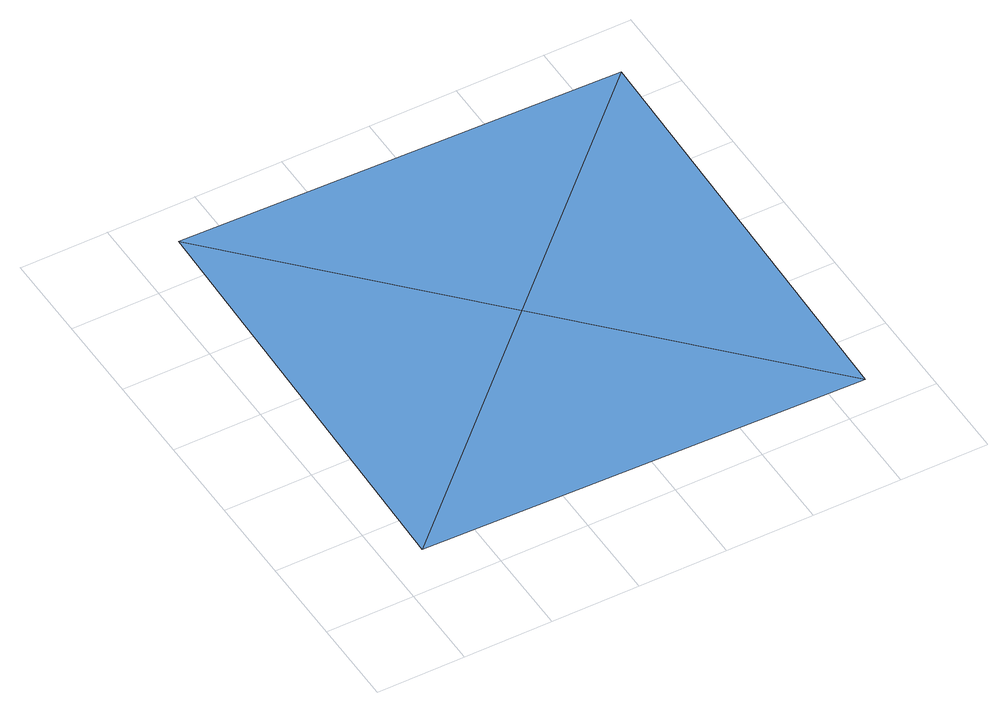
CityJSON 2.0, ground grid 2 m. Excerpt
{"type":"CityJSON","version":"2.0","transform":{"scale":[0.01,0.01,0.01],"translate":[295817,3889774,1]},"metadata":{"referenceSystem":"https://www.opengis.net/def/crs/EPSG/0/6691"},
"CityObjects":{
"waterbody1":{"type":"WaterBody","attributes":{"name":"静岡県第4次地震被害想定（元禄型関東地震）","種類":"3","津波浸水想定.浸水ランクフィールド":"Tsunami_rank.xml","津波浸水想定.浸水ランク":"1","class":"1140"},"geometry":[{"type":"MultiSurface","lod":"1","boundaries":[[[0,1,2]],[[2,1,3]],[[4,2,3]],[[0,2,4]]]}]}
},
"vertices":[
[1109,1082,86],[109,1107,86],[596,594,86],[83,107,86],[1084,82,86]
]}
